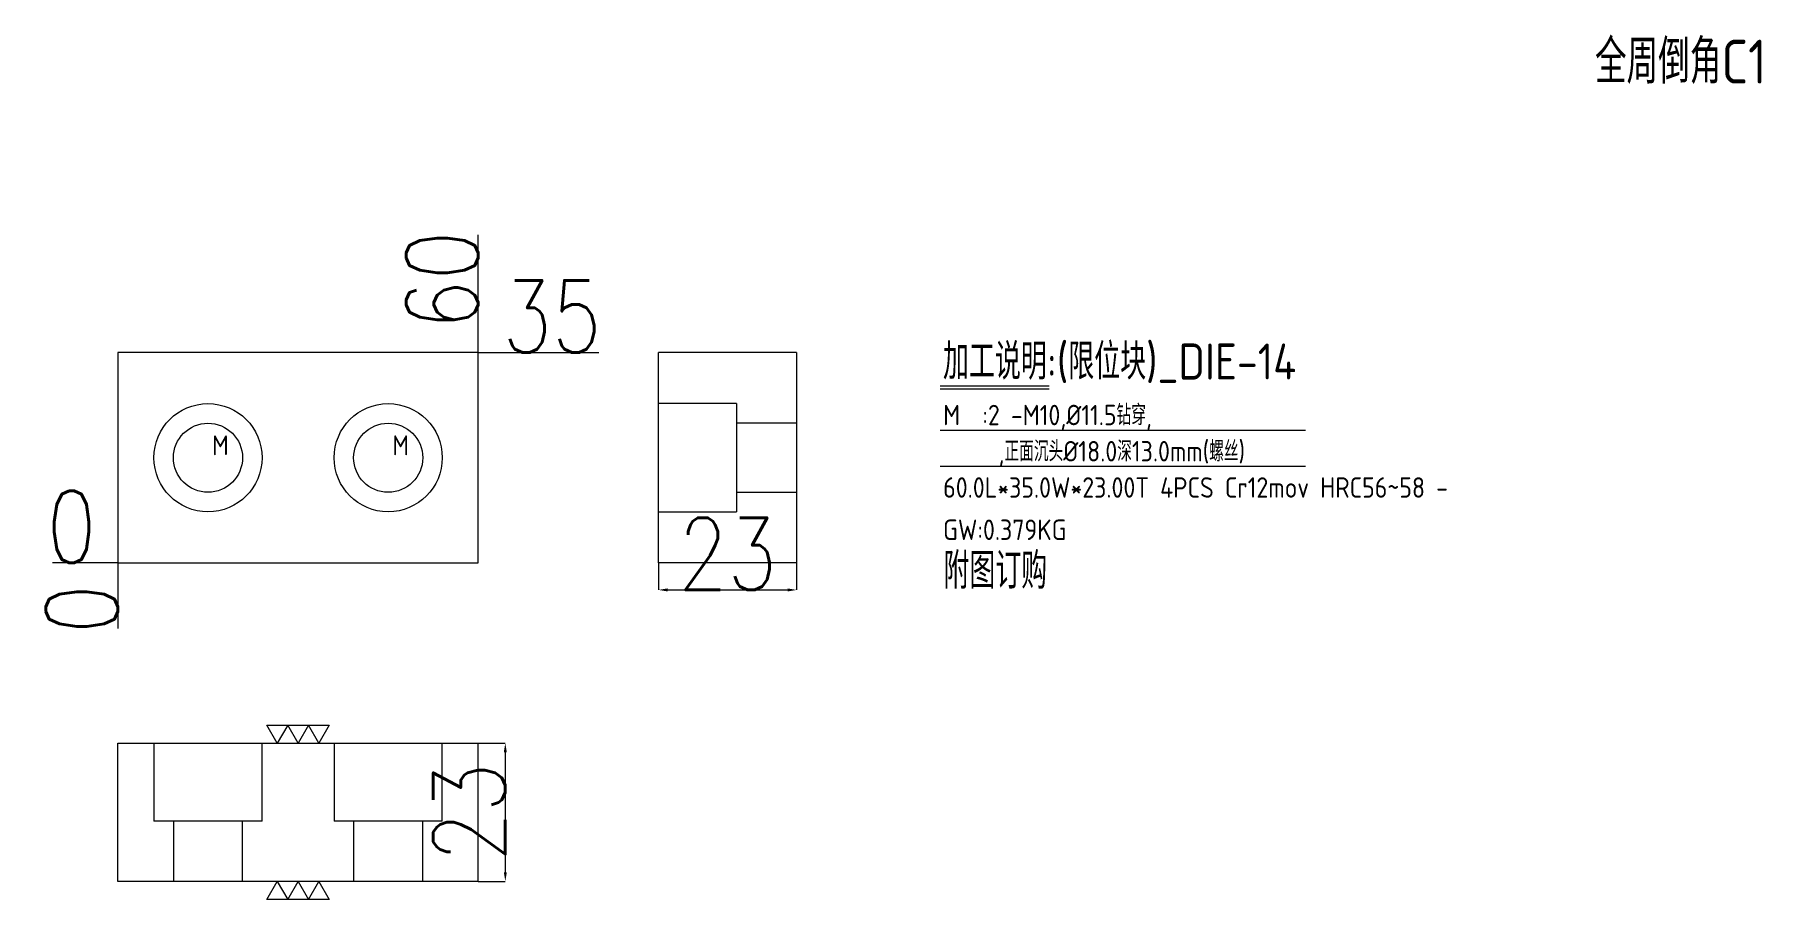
# Model space of a CAD drawing. Header units: millimetres. Extents: x -10877 to -10590, y 61299 to 61443.
import ezdxf

# ---------------------------------------------------------------- set-up
doc = ezdxf.new("R2010")
doc.units = ezdxf.units.MM
doc.linetypes.add('DASHED', pattern=[0])
doc.layers.add('DIE', color=20, linetype='Continuous', lineweight=20)
doc.layers.add('DIM', color=4, linetype='Continuous', lineweight=20)
doc.styles.add('gbenor', font='gbenor.shx', dxfattribs={"bigfont": 'gbcbig.shx'})
doc.styles.add('TXT', font='txt.shx', dxfattribs={"width": 0.8, "bigfont": 'ctxt.shx'})
doc.dimstyles.new('零件', dxfattribs={"dimscale": 1.5, "dimtxt": 8, "dimasz": 1, "dimexe": 0, "dimexo": 0, "dimgap": 0, "dimtad": 1, "dimtxsty": 'TXT', "dimcen": 0, "dimclrd": 252, "dimclre": 252, "dimclrt": 4, "dimazin": 3, "dimtp": 0.001, "dimtm": 0.001, "dimtfac": 1, "dimtmove": 0, "dimatfit": 3, "dimlwd": 5, "dimlwe": 5})

# ---------------------------------------------------------------- blocks, each defined once
blk = doc.blocks.new('*D1107')
at = {"layer": 'Defpoints', "color": 0}
for p in [(-10803.38, 61390.47), (-10798.88, 61390.47), (-10863.38, 61355.47)]:
    blk.add_point(p, dxfattribs=at)
at = {"layer": 'DIM', "color": 252, "lineweight": 5}
blk.add_line((-10803.38, 61390.47), (-10783.34, 61390.47), dxfattribs=at)
at = {"layer": 'DIM', "color": 4, "lineweight": 5, "insert": (-10791.11, 61396.47), "char_height": 12, "attachment_point": 5, "style": 'TXT'}
blk.add_mtext('35', dxfattribs=at)
blk = doc.blocks.new('*D1108')
at = {"layer": 'Defpoints', "color": 0}
for p in [(-10867.88, 61355.47), (-10863.38, 61355.47), (-10863.38, 61355.47)]:
    blk.add_point(p, dxfattribs=at)
at = {"layer": 'DIM', "color": 252, "lineweight": 5}
blk.add_line((-10863.38, 61355.47), (-10874.28, 61355.47), dxfattribs=at)
at = {"layer": 'DIM', "color": 4, "lineweight": 5, "insert": (-10871.08, 61361.47), "char_height": 12, "attachment_point": 5, "style": 'TXT'}
blk.add_mtext('0', dxfattribs=at)
blk = doc.blocks.new('*D1109')
at = {"layer": 'Defpoints', "color": 0}
for p in [(-10863.38, 61355.47), (-10863.38, 61355.47), (-10863.38, 61350.97)]:
    blk.add_point(p, dxfattribs=at)
at = {"layer": 'DIM', "color": 252, "lineweight": 5}
blk.add_line((-10863.38, 61355.47), (-10863.38, 61344.57), dxfattribs=at)
at = {"layer": 'DIM', "color": 4, "lineweight": 5, "insert": (-10869.38, 61347.77), "char_height": 12, "attachment_point": 5, "rotation": 90, "style": 'TXT'}
blk.add_mtext('0', dxfattribs=at)
blk = doc.blocks.new('*D1110')
at = {"layer": 'Defpoints', "color": 0}
for p in [(-10803.38, 61394.97), (-10803.38, 61390.47), (-10863.38, 61355.47)]:
    blk.add_point(p, dxfattribs=at)
at = {"layer": 'DIM', "color": 252, "lineweight": 5}
blk.add_line((-10803.38, 61390.47), (-10803.38, 61410.05), dxfattribs=at)
at = {"layer": 'DIM', "color": 4, "lineweight": 5, "insert": (-10809.38, 61402.51), "char_height": 12, "attachment_point": 5, "rotation": 90, "style": 'TXT'}
blk.add_mtext('60', dxfattribs=at)
blk = doc.blocks.new('*D1111')
at = {"layer": 'Defpoints', "color": 0}
for p in [(-10803.38, 61325.47), (-10803.38, 61302.47), (-10798.88, 61302.47)]:
    blk.add_point(p, dxfattribs=at)
at = {"layer": 'DIM', "color": 252, "lineweight": 5}
for p, q in [((-10803.38, 61325.47), (-10798.88, 61325.47)), ((-10798.88, 61323.97), (-10798.88, 61303.97)), ((-10803.38, 61302.47), (-10798.88, 61302.47))]:
    blk.add_line(p, q, dxfattribs=at)
at = {"layer": 'DIM', "color": 252}
for points in [[(-10798.63, 61323.97), (-10799.13, 61323.97), (-10798.88, 61325.47)], [(-10799.13, 61303.97), (-10798.63, 61303.97), (-10798.88, 61302.47)]]:
    blk.add_solid(points, dxfattribs=at)
at = {"layer": 'DIM', "color": 4, "lineweight": 5, "insert": (-10804.88, 61313.97), "char_height": 12, "attachment_point": 5, "rotation": 90, "style": 'TXT'}
blk.add_mtext('23', dxfattribs=at)
blk = doc.blocks.new('*D1112')
at = {"layer": 'Defpoints', "color": 0}
for p in [(-10773.38, 61355.47), (-10750.38, 61355.47), (-10750.38, 61350.97)]:
    blk.add_point(p, dxfattribs=at)
at = {"layer": 'DIM', "color": 252, "lineweight": 5}
for p, q in [((-10773.38, 61355.47), (-10773.38, 61350.97)), ((-10750.38, 61355.47), (-10750.38, 61350.97)), ((-10771.88, 61350.97), (-10751.88, 61350.97))]:
    blk.add_line(p, q, dxfattribs=at)
at = {"layer": 'DIM', "color": 252}
for points in [[(-10771.88, 61351.22), (-10771.88, 61350.72), (-10773.38, 61350.97)], [(-10751.88, 61350.72), (-10751.88, 61351.22), (-10750.38, 61350.97)]]:
    blk.add_solid(points, dxfattribs=at)
at = {"layer": 'DIM', "color": 4, "lineweight": 5, "insert": (-10761.88, 61356.97), "char_height": 12, "attachment_point": 5, "style": 'TXT'}
blk.add_mtext('23', dxfattribs=at)

msp = doc.modelspace()

# ---------------------------------------------------------------- linework, layer by layer
at = {"layer": 'DIE', "color": 2, "linetype": 'Continuous', "lineweight": 5}
for p, q in [((-10803.381, 61390.469), (-10863.381, 61390.469)), ((-10863.381, 61390.469), (-10863.381, 61355.469)), ((-10803.381, 61355.469), (-10803.381, 61390.469)), ((-10773.381, 61355.469), (-10773.381, 61390.469)), ((-10863.381, 61355.469), (-10803.381, 61355.469)), ((-10863.381, 61325.469), (-10803.381, 61325.469))]:
    msp.add_line(p, q, dxfattribs=at)
at = {"layer": 'DIE', "color": 2, "linetype": 'DASHED', "lineweight": 5, "ltscale": 0.194641}
for p, q in [((-10773.381, 61390.469), (-10773.381, 61390.469)), ((-10773.381, 61355.469), (-10773.381, 61355.469))]:
    msp.add_line(p, q, dxfattribs=at)
at = {"layer": 'DIE', "color": 11, "linetype": 'Continuous', "lineweight": 5}
for p, q in [((-10750.381, 61390.469), (-10773.381, 61390.469)), ((-10750.381, 61390.469), (-10750.381, 61355.469)), ((-10750.381, 61355.469), (-10773.381, 61355.469)), ((-10863.381, 61302.469), (-10863.381, 61325.469)), ((-10803.381, 61302.469), (-10803.381, 61325.469)), ((-10803.381, 61302.469), (-10863.381, 61302.469))]:
    msp.add_line(p, q, dxfattribs=at)
at = {"layer": 'DIE', "color": 11, "linetype": 'DASHED', "lineweight": 5, "ltscale": 0.194641}
for p, q in [((-10750.381, 61390.469), (-10750.381, 61390.469)), ((-10750.381, 61355.469), (-10750.381, 61355.469))]:
    msp.add_line(p, q, dxfattribs=at)
at = {"layer": 'DIE', "color": 31, "linetype": 'DASHED', "lineweight": 5, "ltscale": 0.194641}
for p, q in [((-10760.381, 61381.969), (-10773.381, 61381.969)), ((-10760.381, 61381.969), (-10760.381, 61372.969)), ((-10750.381, 61378.719), (-10760.381, 61378.719)), ((-10760.381, 61372.969), (-10760.381, 61363.969)), ((-10760.381, 61367.219), (-10750.381, 61367.219)), ((-10773.381, 61363.969), (-10760.381, 61363.969)), ((-10857.381, 61325.469), (-10857.381, 61312.469)), ((-10839.381, 61312.469), (-10839.381, 61325.469)), ((-10827.381, 61325.469), (-10827.381, 61312.469)), ((-10809.381, 61312.469), (-10809.381, 61325.469)), ((-10839.381, 61312.469), (-10857.381, 61312.469)), ((-10854.131, 61312.469), (-10854.131, 61302.469)), ((-10842.631, 61302.469), (-10842.631, 61312.469)), ((-10809.381, 61312.469), (-10827.381, 61312.469)), ((-10824.131, 61312.469), (-10824.131, 61302.469)), ((-10812.631, 61302.469), (-10812.631, 61312.469))]:
    msp.add_line(p, q, dxfattribs=at)
at = {"layer": 'DIE', "color": 2, "linetype": 'Continuous', "lineweight": 5}
for centre in [(-10848.381, 61372.969), (-10818.381, 61372.969)]:
    msp.add_circle(centre, 9, dxfattribs=at)
at = {"layer": 'DIE', "color": 42, "linetype": 'Continuous', "lineweight": 5}
for centre in [(-10848.381, 61372.969), (-10818.381, 61372.969)]:
    msp.add_circle(centre, 5.75, dxfattribs=at)
at = {"layer": 'DIM', "color": 8, "linetype": 'Continuous', "lineweight": 5}
for p, q in [((-10726.505, 61384.937), (-10708.361, 61384.937)), ((-10726.505, 61384.434), (-10708.361, 61384.434)), ((-10726.505, 61377.568), (-10665.68, 61377.568)), ((-10726.505, 61371.539), (-10665.68, 61371.539))]:
    msp.add_line(p, q, dxfattribs=at)
at = {"layer": 'DIM', "linetype": 'Continuous', "lineweight": 5}
for points in [[(-10828.185, 61328.469), (-10829.917, 61325.469), (-10831.649, 61328.469), (-10833.381, 61325.469), (-10835.113, 61328.469), (-10836.845, 61325.469), (-10838.577, 61328.469), (-10828.185, 61328.469)], [(-10838.577, 61299.469), (-10836.845, 61302.469), (-10835.113, 61299.469), (-10833.381, 61302.469), (-10831.649, 61299.469), (-10829.917, 61302.469), (-10828.185, 61299.469), (-10838.577, 61299.469)]]:
    msp.add_lwpolyline(points, close=True, dxfattribs=at)

# ---------------------------------------------------------------- texts
at = {"layer": 'DIM', "color": 6, "lineweight": 5, "style": 'gbenor'}
msp.add_text('全周倒角C1', height=7.3, dxfattribs=at).set_placement((-10617.479, 61435.226))
at = {"layer": 'DIM', "color": 4, "lineweight": 5, "style": 'gbenor'}
for s, height, p in [('加工说明:(限位块)_DIE-14', 6, (-10726.016, 61385.976)), ('M  :2 -M10,%%c11.5钻穿,', 3.4, (-10725.995, 61378.374)), ('M', 3.3, (-10847.679, 61373.384)), ('M', 3.3, (-10817.679, 61373.384)), ('     ,正面沉头%%c18.0深13.0mm(螺丝)', 3.4, (-10725.995, 61372.345)), ('60.0L*35.0W*23.00T 4PCS Cr12mov HRC56~58 -', 3.4, (-10725.995, 61366.317)), ('GW:0.379KG', 3.4, (-10725.995, 61359.283))]:
    msp.add_text(s, height=height, dxfattribs=at).set_placement(p)
at = {"layer": 'DIM', "color": 21, "lineweight": 5, "style": 'gbenor'}
msp.add_text('附图订购', height=6, dxfattribs=at).set_placement((-10725.949, 61351.156))

# ---------------------------------------------------------------- dimensions: what is measured, and where the dimension line sits
at = {"layer": 'DIM', "lineweight": 5}
for feature_location, offset, dtype, origin, picture, middle in [((-10803.381, 61390.469), (0, 4.5), 1, (-10863.381, 61355.469), '*D1110', (-10809.381, 61402.511)), ((-10803.381, 61390.469), (4.5, 0), 0, (-10863.381, 61355.469), '*D1107', (-10791.109, 61396.469)), ((-10863.380685459, 61355.468572392), (-4.5, 0), 0, (-10863.380685459, 61355.468572392), '*D1108', (-10871.080685459, 61361.468572392)), ((-10863.380685459, 61355.468572392), (0, -4.5), 1, (-10863.380685459, 61355.468572392), '*D1109', (-10869.380685459, 61347.768572392))]:
    dim = msp.add_ordinate_dim(feature_location=feature_location, offset=offset, dtype=dtype, origin=origin, dimstyle='零件', dxfattribs=at)
    dim.commit()
    dim.dimension.update_dxf_attribs({"geometry": picture, "text_midpoint": middle})
dim = msp.add_linear_dim(base=(-10750.381, 61350.969), p1=(-10773.381, 61355.469), p2=(-10750.381, 61355.469), dimstyle='零件', dxfattribs=at)
dim.commit()
dim.dimension.update_dxf_attribs({"geometry": '*D1112', "text_midpoint": (-10761.881, 61356.969)})
dim = msp.add_linear_dim(base=(-10798.881, 61302.469), p1=(-10803.381, 61325.469), p2=(-10803.381, 61302.469), angle=90, dimstyle='零件', dxfattribs=at)
dim.commit()
dim.dimension.update_dxf_attribs({"geometry": '*D1111', "text_midpoint": (-10804.881, 61313.969)})

doc.saveas('drawing.dxf')
